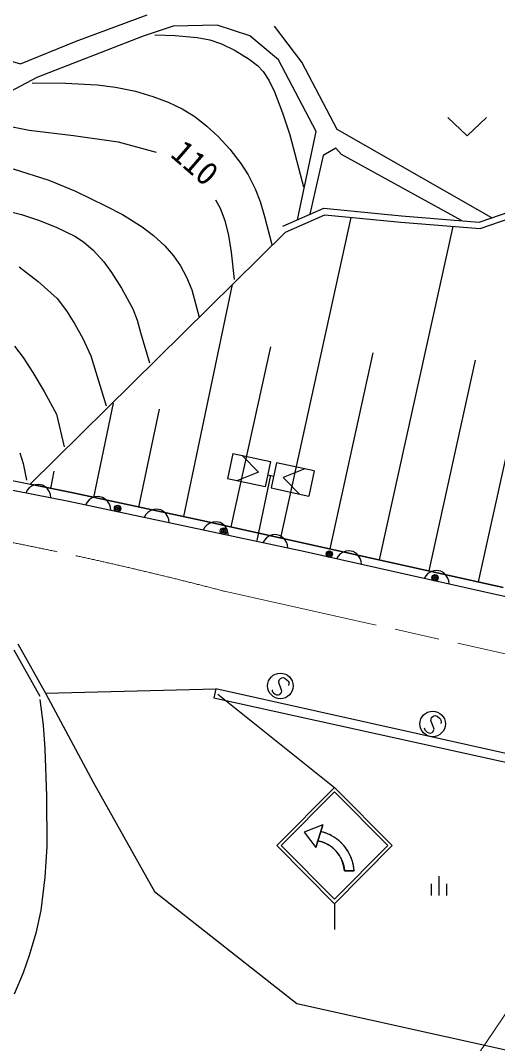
# Model space of a CAD drawing. Units: millimetres, scale not verified. Extents: x 40000 to 680000, y 20000 to 380000.
# Drawn here: x 397079 to 434228, y 259592 to 339227 of the extents above; entities that cross this region are included whole.
import ezdxf
from ezdxf.enums import TextEntityAlignment as Align

# ---------------------------------------------------------------- set-up
doc = ezdxf.new("R2010")
doc.units = ezdxf.units.MM
doc.header["$LTSCALE"] = 1000
doc.linetypes.add('CHAIN', pattern=[18.5, 12, -1.5, 3.5, -1.5])
for name, color, linetype, lineweight in [('M-BGD', 7, 'Continuous', 25), ('M-BMK', 2, 'CHAIN', 13), ('M-STR-HTXT', 7, 'Continuous', 13), ('M-STR-STRC', 7, 'Continuous', 25)]:
    doc.layers.add(name, color=color, linetype=linetype, lineweight=lineweight)
doc.styles.add('ＭＳ ゴシック', font='')
doc.styles.get('ＭＳ ゴシック').set_extended_font_data('MS Gothic')

msp = doc.modelspace()

# ---------------------------------------------------------------- linework, layer by layer
at = {"layer": 'M-BGD'}
for p, q in [((401417, 337617), (406956, 339675)), ((408975, 338788), (406633, 338002)), ((412396, 338863), (408975, 338788)), ((414931, 338040), (412396, 338863)), ((418984, 335982), (416865, 338788)), ((406633, 338002), (398343, 334785)), ((407534, 338115), (409132, 338069)), ((409132, 338069), (410850, 337912)), ((410850, 337912), (411830, 337711)), ((411830, 337711), (412727, 337406)), ((417162, 336169), (414931, 338040)), ((390882, 337617), (397090, 335859)), ((397090, 335859), (401417, 337617)), ((412727, 337406), (413809, 336880)), ((413809, 336880), (414900, 336224)), ((414900, 336224), (415530, 335731)), ((420099, 330596), (417162, 336169)), ((415530, 335731), (415968, 335253)), ((421735, 330745), (418984, 335982)), ((398343, 334785), (395852, 333476)), ((415968, 335253), (416408, 334583)), ((416408, 334583), (416854, 333668)), ((397995, 334367), (400595, 334342)), ((400595, 334342), (403063, 334211)), ((403063, 334211), (404478, 334033)), ((404478, 334033), (406046, 333711)), ((406046, 333711), (407393, 333317)), ((407393, 333317), (408591, 332860)), ((416854, 333668), (417487, 332037)), ((408591, 332860), (409675, 332337)), ((409675, 332337), (410652, 331741)), ((410652, 331741), (411603, 331005)), ((417487, 332037), (418043, 330320)), ((430361, 331682), (431861, 330234)), ((431861, 330234), (433361, 331682)), ((395937, 331043), (397768, 330686)), ((397768, 330686), (401212, 330282)), ((411603, 331005), (412486, 330182)), ((418647, 323717), (420099, 330596)), ((433778, 323872), (421735, 330745)), ((401212, 330282), (404680, 329768)), ((404680, 329768), (407637, 328985)), ((412486, 330182), (413383, 329205)), ((418043, 330320), (419117, 326278)), ((413383, 329205), (414244, 328092)), ((421623, 329286), (420657, 328725)), ((422070, 328800), (421623, 329286)), ((420657, 328725), (419609, 324140)), ((431433, 323646), (422070, 328800)), ((396523, 327667), (399285, 326808)), ((414244, 328092), (414813, 327201)), ((399285, 326808), (401357, 325927)), ((414813, 327201), (415366, 326126)), ((401357, 325927), (403706, 324810)), ((415366, 326126), (415756, 325135)), ((412277, 325263), (412624, 324607)), ((415756, 325135), (416087, 323976)), ((432798, 323535), (437302, 325084)), ((395897, 324423), (397166, 324121)), ((397166, 324121), (398493, 323681)), ((403706, 324810), (405013, 324115)), ((405013, 324115), (406546, 323163)), ((412624, 324607), (412983, 323666)), ((417509, 323216), (420689, 324616)), ((420689, 324616), (426742, 324027)), ((432751, 295518), (439070, 324233)), ((432862, 323025), (437339, 324565)), ((432862, 323025), (437339, 324565)), ((398493, 323681), (399858, 323130)), ((412983, 323666), (413285, 322486)), ((416087, 323976), (416664, 321799)), ((417344, 298951), (422834, 323902)), ((417710, 322755), (420771, 324103)), ((417710, 322755), (420771, 324103)), ((420771, 324103), (426702, 323525)), ((420771, 324103), (426702, 323525)), ((426702, 323525), (432862, 323025)), ((426702, 323525), (432862, 323025)), ((426742, 324027), (432798, 323535)), ((397842, 303127), (417710, 322755)), ((399858, 323130), (401305, 322430)), ((406546, 323163), (407443, 322490)), ((425047, 297234), (430761, 323196)), ((401305, 322430), (401993, 321987)), ((401993, 321987), (402752, 321335)), ((407443, 322490), (408329, 321673)), ((413285, 322486), (413497, 321203)), ((402752, 321335), (403560, 320435)), ((408329, 321673), (408990, 320915)), ((413497, 321203), (413712, 319063)), ((403560, 320435), (404158, 319621)), ((408990, 320915), (409529, 320133)), ((409529, 320133), (410009, 319249)), ((396976, 320047), (398459, 318898)), ((404158, 319621), (404945, 318377)), ((398459, 318898), (399948, 317574)), ((409812, 300610), (413598, 318664)), ((410009, 319249), (410418, 318270)), ((404945, 318377), (405818, 316784)), ((410418, 318270), (410986, 316138)), ((399948, 317574), (400675, 316613)), ((400675, 316613), (401318, 315582)), ((405818, 316784), (406171, 315909)), ((401318, 315582), (401940, 314479)), ((406171, 315909), (406436, 314940)), ((406436, 314940), (407125, 312573)), ((396624, 313885), (397293, 313002)), ((401940, 314479), (402565, 313117)), ((413492, 299809), (416575, 313820)), ((397293, 313002), (398046, 311819)), ((402565, 313117), (403764, 309236)), ((421195, 298092), (424553, 313348)), ((428899, 296376), (432512, 312790)), ((398046, 311819), (398936, 310354)), ((398936, 310354), (399877, 308580)), ((402795, 302100), (404336, 309448)), ((399877, 308580), (400494, 306037)), ((406303, 301355), (407901, 308975)), ((397019, 305579), (397285, 304737)), ((413613, 305528), (413198, 303560)), ((413613, 305528), (416547, 304901)), ((414347, 305372), (415606, 304074)), ((397285, 304737), (397541, 303432)), ((416547, 304901), (416132, 302933)), ((417017, 304803), (416601, 302835)), ((419951, 304176), (417017, 304803)), ((419217, 304333), (417542, 303662)), ((400847, 301792), (391337, 303638)), ((400847, 301792), (391337, 303638)), ((394151, 303881), (401041, 302472)), ((399441, 302799), (399711, 304134)), ((416132, 302933), (413198, 303560)), ((415606, 304074), (413931, 303403)), ((416556, 303824), (415482, 298739)), ((416327, 303857), (416796, 303757)), ((417542, 303662), (418802, 302365)), ((419951, 304176), (419535, 302208)), ((397612, 302666), (397488, 302444)), ((397768, 302841), (397612, 302666)), ((398002, 303000), (397768, 302841)), ((401041, 302472), (397842, 303127)), ((398221, 303081), (398002, 303000)), ((398472, 303114), (398221, 303081)), ((398786, 303053), (398472, 303114)), ((399006, 302928), (398786, 303053)), ((399180, 302772), (399006, 302928)), ((399339, 302536), (399180, 302772)), ((416601, 302835), (419535, 302208)), ((399418, 302316), (399339, 302536)), ((399452, 302063), (399418, 302316)), ((401041, 302472), (411566, 300238)), ((411566, 300238), (401041, 302472)), ((402437, 301906), (402278, 301734)), ((402674, 302061), (402437, 301906)), ((402895, 302138), (402674, 302061)), ((403146, 302167), (402895, 302138)), ((403459, 302100), (403146, 302167)), ((403677, 301971), (403459, 302100)), ((403848, 301811), (403677, 301971)), ((409972, 299849), (400847, 301792)), ((409972, 299849), (400847, 301792)), ((402278, 301734), (402150, 301515)), ((404002, 301573), (403848, 301811)), ((404078, 301351), (404002, 301573)), ((404107, 301098), (404078, 301351)), ((407236, 301090), (406999, 300935)), ((407457, 301166), (407236, 301090)), ((407708, 301195), (407457, 301166)), ((408021, 301128), (407708, 301195)), ((408239, 301000), (408021, 301128)), ((406841, 300763), (406713, 300543)), ((406999, 300935), (406841, 300763)), ((408410, 300840), (408239, 301000)), ((408565, 300601), (408410, 300840)), ((408641, 300380), (408565, 300601)), ((408669, 300127), (408641, 300380)), ((411566, 300238), (434677, 295089)), ((434677, 295089), (411566, 300238)), ((419241, 297858), (409972, 299849)), ((419241, 297858), (409972, 299849)), ((411440, 299781), (411312, 299561)), ((411599, 299952), (411440, 299781)), ((411836, 300107), (411599, 299952)), ((412057, 300183), (411836, 300107)), ((412308, 300211), (412057, 300183)), ((412621, 300144), (412308, 300211)), ((412839, 300015), (412621, 300144)), ((413010, 299855), (412839, 300015)), ((413163, 299616), (413010, 299855)), ((413239, 299394), (413163, 299616)), ((413267, 299141), (413239, 299394)), ((416075, 298785), (415946, 298566)), ((416234, 298957), (416075, 298785)), ((416471, 299111), (416234, 298957)), ((416692, 299187), (416471, 299111)), ((416943, 299216), (416692, 299187)), ((417256, 299148), (416943, 299216)), ((417474, 299019), (417256, 299148)), ((417644, 298859), (417474, 299019)), ((417798, 298620), (417644, 298859)), ((417874, 298398), (417798, 298620)), ((417902, 298145), (417874, 298398)), ((432896, 294797), (419241, 297858)), ((432896, 294797), (419241, 297858)), ((422209, 297852), (421970, 297700)), ((422430, 297926), (422209, 297852)), ((422681, 297952), (422430, 297926)), ((422994, 297882), (422681, 297952)), ((423211, 297751), (422994, 297882)), ((421809, 297529), (421679, 297311)), ((421970, 297700), (421809, 297529)), ((423380, 297590), (423211, 297751)), ((423531, 297350), (423380, 297590)), ((423605, 297127), (423531, 297350)), ((423631, 296874), (423605, 297127)), ((429036, 296322), (428797, 296169)), ((429257, 296396), (429036, 296322)), ((429509, 296422), (429257, 296396)), ((429821, 296352), (429509, 296422)), ((430038, 296221), (429821, 296352)), ((428636, 295999), (428506, 295781)), ((428797, 296169), (428636, 295999)), ((430207, 296060), (430038, 296221)), ((430359, 295819), (430207, 296060)), ((430432, 295597), (430359, 295819)), ((430458, 295344), (430432, 295597)), ((467656, 287025), (432896, 294797)), ((467656, 287025), (432896, 294797)), ((396878, 290701), (399024, 286868)), ((396562, 290240), (398588, 286621)), ((399024, 286868), (412296, 287194)), ((399024, 286868), (402728, 279946)), ((412296, 287194), (412149, 286493)), ((460022, 276570), (412296, 287194)), ((398592, 286365), (398848, 284369)), ((412149, 286493), (459902, 275969)), ((398848, 284369), (398974, 282527)), ((398974, 282527), (399098, 278858)), ((402728, 279946), (407516, 271422)), ((399098, 278858), (399126, 274928)), ((399126, 274928), (398965, 272541)), ((398965, 272541), (398675, 269947)), ((429656, 272609), (429656, 271109)), ((429056, 272013), (429056, 271113)), ((430256, 272013), (430256, 271113)), ((407516, 271422), (418611, 262714)), ((398675, 269947), (398272, 268181)), ((398272, 268181), (397769, 266444)), ((397769, 266444), (397289, 265089)), ((397289, 265089), (396579, 263426)), ((418611, 262714), (436055, 258829))]:
    msp.add_line(p, q, dxfattribs=at)
for points in [[(416671, 287125), (416676, 287044), (416712, 286969), (416781, 286887), (416901, 286789), (417024, 286734), (417157, 286723), (417277, 286767), (417353, 286853), (417397, 286915), (417429, 287017), (417409, 287104), (417186, 287693), (417196, 287800), (417244, 287923), (417327, 288009), (417415, 288061), (417526, 288086), (417674, 288023), (417853, 287878), (417921, 287803), (417966, 287709), (417981, 287600), (417962, 287466)], [(428523, 284165), (428528, 284084), (428564, 284009), (428633, 283927), (428753, 283829), (428876, 283775), (429009, 283763), (429129, 283807), (429205, 283893), (429249, 283955), (429281, 284058), (429261, 284144), (429038, 284733), (429048, 284840), (429096, 284963), (429179, 285049), (429266, 285101), (429378, 285127), (429526, 285063), (429704, 284918), (429773, 284843), (429818, 284749), (429832, 284640), (429814, 284507)]]:
    msp.add_lwpolyline(points, dxfattribs=at)
for centre in [(417319, 287429), (429171, 284469)]:
    msp.add_circle(centre, 995, dxfattribs=at)
for centre, major_axis in [((404642, 301241), (0, -252)), ((404642, 301241), (0, -151)), ((404642, 301241), (0, -50.3)), ((412888, 299480), (0, -252)), ((412888, 299480), (0, -151)), ((412888, 299480), (0, -50.3)), ((421130, 297692), (0, -252)), ((421130, 297692), (0, -151)), ((421130, 297692), (0, -50.3)), ((429357, 295848), (0, -252)), ((429357, 295848), (0, -151)), ((429357, 295848), (0, -50.3))]:
    msp.add_ellipse(centre, major_axis=major_axis, ratio=0.993862, dxfattribs=at)
at = {"layer": 'M-BMK'}
msp.add_line((413066, 294771), (464599, 283309), dxfattribs=at)
msp.add_ellipse((342510, 22169), major_axis=(0, -281694), ratio=0.993862, start_param=2.886828, end_param=3.052095, dxfattribs=at)
at = {"layer": 'M-STR-HTXT'}
msp.add_line((437505, 265839), (430143, 254959), dxfattribs=at)
at = {"layer": 'M-STR-STRC'}
for p, q in [((412436, 286798), (421535, 279534)), ((417036, 275007), (421535, 279534)), ((426035, 275006), (421535, 279534)), ((417389, 275007), (421535, 279178)), ((425681, 275006), (421535, 279178)), ((420629, 276614), (419159, 276046)), ((420629, 276614), (419159, 276046)), ((420629, 276614), (419159, 276046)), ((420629, 276614), (419159, 276046)), ((420629, 276614), (420070, 274855)), ((420629, 276614), (420070, 274855)), ((420070, 274855), (420629, 276614)), ((420463, 276091), (420629, 276614)), ((419159, 276046), (420070, 274855)), ((419159, 276046), (420070, 274855)), ((419159, 276046), (420070, 274855)), ((419159, 276046), (420070, 274855)), ((420463, 276091), (420236, 275377)), ((420463, 276091), (420236, 275377)), ((420463, 276091), (420501, 276082)), ((420557, 276068), (420501, 276082)), ((420613, 276054), (420557, 276068)), ((420669, 276038), (420613, 276054)), ((420724, 276021), (420669, 276038)), ((420780, 276003), (420724, 276021)), ((420835, 275984), (420780, 276003)), ((420889, 275964), (420835, 275984)), ((420944, 275944), (420889, 275964)), ((420998, 275922), (420944, 275944)), ((421051, 275899), (420998, 275922)), ((421104, 275876), (421051, 275899)), ((421157, 275851), (421104, 275876)), ((421209, 275826), (421157, 275851)), ((421261, 275799), (421209, 275826)), ((421312, 275772), (421261, 275799)), ((421363, 275744), (421312, 275772)), ((421414, 275715), (421363, 275744)), ((421463, 275685), (421414, 275715)), ((421513, 275654), (421463, 275685)), ((421562, 275623), (421513, 275654)), ((421610, 275590), (421562, 275623)), ((421658, 275557), (421610, 275590)), ((421705, 275523), (421658, 275557)), ((417036, 275007), (421535, 270479)), ((417389, 275007), (421535, 270834)), ((420070, 274855), (420236, 275377)), ((420240, 275376), (420284, 275367)), ((420284, 275367), (420328, 275357)), ((420328, 275357), (420372, 275346)), ((420372, 275346), (420416, 275335)), ((420416, 275335), (420459, 275322)), ((420459, 275322), (420503, 275309)), ((420503, 275309), (420545, 275295)), ((420545, 275295), (420588, 275281)), ((420588, 275281), (420631, 275265)), ((420631, 275265), (420673, 275249)), ((420673, 275249), (420715, 275232)), ((420715, 275232), (420756, 275215)), ((420756, 275215), (420798, 275197)), ((420798, 275197), (420839, 275178)), ((420839, 275178), (420879, 275158)), ((420879, 275158), (420920, 275137)), ((420920, 275137), (420959, 275116)), ((420959, 275116), (420999, 275094)), ((420999, 275094), (421038, 275072)), ((421038, 275072), (421077, 275049)), ((421077, 275049), (421115, 275025)), ((421115, 275025), (421153, 275000)), ((421153, 275000), (421191, 274975)), ((421191, 274975), (421228, 274949)), ((421228, 274949), (421264, 274922)), ((421264, 274922), (421301, 274895)), ((421301, 274895), (421336, 274868)), ((421336, 274868), (421371, 274839)), ((421371, 274839), (421406, 274810)), ((421406, 274810), (421440, 274780)), ((421440, 274780), (421474, 274750)), ((421474, 274750), (421507, 274719)), ((421535, 270834), (425681, 275006)), ((421535, 270479), (426035, 275006)), ((421751, 275488), (421705, 275523)), ((421797, 275452), (421751, 275488)), ((421842, 275415), (421797, 275452)), ((421887, 275378), (421842, 275415)), ((421931, 275340), (421887, 275378)), ((421974, 275301), (421931, 275340)), ((422017, 275261), (421974, 275301)), ((422059, 275221), (422017, 275261)), ((422100, 275180), (422059, 275221)), ((422140, 275138), (422100, 275180)), ((422180, 275095), (422140, 275138)), ((422219, 275052), (422180, 275095)), ((422257, 275008), (422219, 275052)), ((422295, 274963), (422257, 275008)), ((422331, 274918), (422295, 274963)), ((422367, 274872), (422331, 274918)), ((422402, 274825), (422367, 274872)), ((422437, 274778), (422402, 274825)), ((422470, 274731), (422437, 274778)), ((421507, 274719), (421540, 274688)), ((421540, 274688), (421572, 274656)), ((421572, 274656), (421603, 274623)), ((421603, 274623), (421634, 274590)), ((421634, 274590), (421664, 274557)), ((421664, 274557), (421694, 274523)), ((421694, 274523), (421723, 274488)), ((421723, 274488), (421752, 274453)), ((421752, 274453), (421780, 274417)), ((421780, 274417), (421807, 274381)), ((421807, 274381), (421834, 274344)), ((421834, 274344), (421860, 274307)), ((421860, 274307), (421885, 274270)), ((421885, 274270), (421910, 274232)), ((421910, 274232), (421934, 274193)), ((421934, 274193), (421957, 274155)), ((421957, 274155), (421980, 274115)), ((421980, 274115), (422002, 274076)), ((422002, 274076), (422024, 274036)), ((422024, 274036), (422044, 273995)), ((422044, 273995), (422064, 273955)), ((422064, 273955), (422083, 273914)), ((422503, 274682), (422470, 274731)), ((422535, 274633), (422503, 274682)), ((422566, 274584), (422535, 274633)), ((422596, 274534), (422566, 274584)), ((422625, 274484), (422596, 274534)), ((422653, 274433), (422625, 274484)), ((422681, 274381), (422653, 274433)), ((422707, 274329), (422681, 274381)), ((422733, 274277), (422707, 274329)), ((422758, 274224), (422733, 274277)), ((422781, 274171), (422758, 274224)), ((422804, 274117), (422781, 274171)), ((422826, 274063), (422804, 274117)), ((422847, 274008), (422826, 274063)), ((422867, 273954), (422847, 274008)), ((422886, 273898), (422867, 273954)), ((422083, 273914), (422102, 273872)), ((422102, 273872), (422120, 273831)), ((422120, 273831), (422137, 273789)), ((422137, 273789), (422153, 273746)), ((422153, 273746), (422169, 273704)), ((422169, 273704), (422184, 273661)), ((422184, 273661), (422198, 273618)), ((422198, 273618), (422211, 273574)), ((422211, 273574), (422224, 273531)), ((422224, 273531), (422236, 273487)), ((422236, 273487), (422247, 273443)), ((422247, 273443), (422257, 273399)), ((422257, 273399), (422267, 273354)), ((422267, 273354), (422275, 273310)), ((422275, 273310), (422283, 273265)), ((422283, 273265), (422291, 273220)), ((422291, 273220), (422297, 273175)), ((422297, 273175), (422303, 273130)), ((422904, 273843), (422886, 273898)), ((422922, 273787), (422904, 273843)), ((422938, 273731), (422922, 273787)), ((422953, 273675), (422938, 273731)), ((422967, 273618), (422953, 273675)), ((422981, 273561), (422967, 273618)), ((422993, 273504), (422981, 273561)), ((423004, 273447), (422993, 273504)), ((423014, 273389), (423004, 273447)), ((423024, 273332), (423014, 273389)), ((423032, 273274), (423024, 273332)), ((423039, 273216), (423032, 273274)), ((423046, 273158), (423039, 273216)), ((423051, 273099), (423046, 273158)), ((422303, 273130), (422308, 273085)), ((422308, 273085), (422312, 273040)), ((422312, 273040), (423055, 273041)), ((423055, 273041), (422312, 273040)), ((423055, 273041), (423051, 273099)), ((421535, 270479), (421535, 268467))]:
    msp.add_line(p, q, dxfattribs=at)
for major_axis, start_param, end_param in [((0, -3347), 1.63543, 2.92119), ((0, -2601), 1.653524, 2.946717)]:
    msp.add_ellipse((419735, 272825), major_axis=major_axis, ratio=0.993862, start_param=start_param, end_param=end_param, dxfattribs=at)

# ---------------------------------------------------------------- texts
at = {"layer": 'M-BGD', "style": 'ＭＳ ゴシック'}
msp.add_text('110', height=1833, rotation=318.9, dxfattribs=at).set_placement((408310, 328279), align=Align.BOTTOM_LEFT)

doc.saveas('drawing.dxf')
